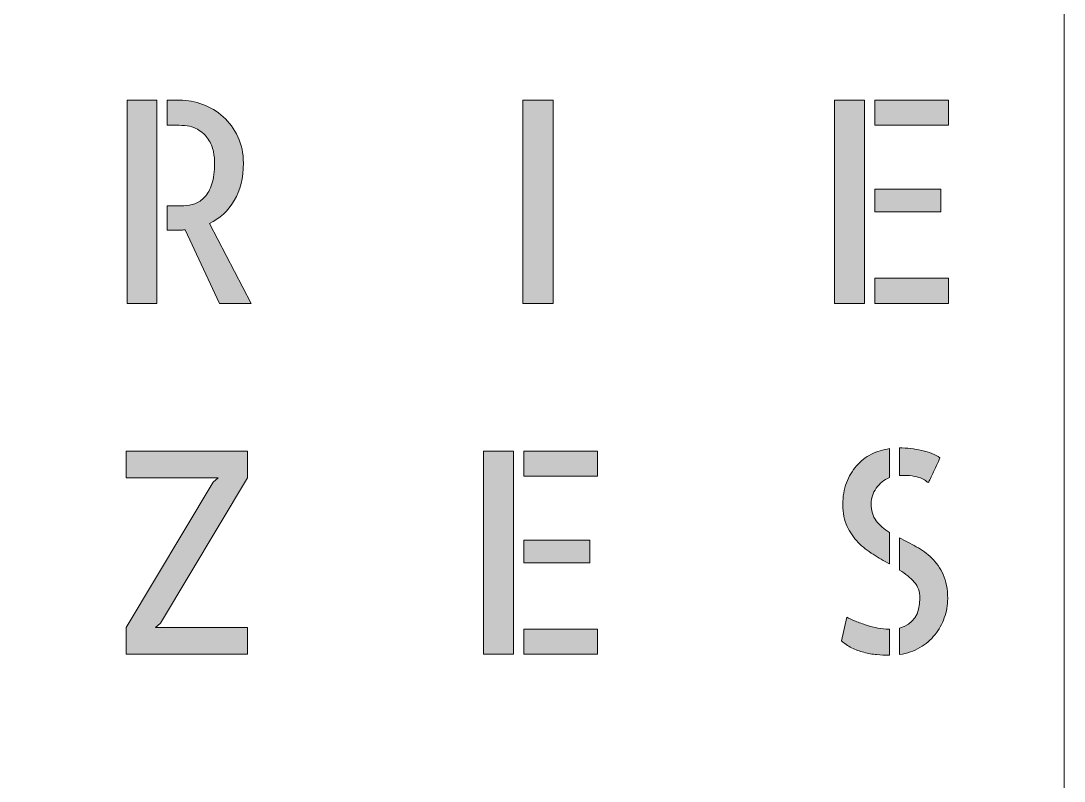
# Model space of a CAD drawing. Header units: millimetres. Extents: x -2 to 181, y -158 to 8.
# Drawn here: x 131.62 to 181.16, y -111.11 to -75 of the extents above; entities that cross this region are included whole.
import ezdxf

# ---------------------------------------------------------------- set-up
doc = ezdxf.new("R2010")
doc.units = ezdxf.units.MM
doc.header["$MEASUREMENT"] = 0
doc.layers.add('Laag 1', color=7, linetype='Continuous', lineweight=0)
doc.layers.add('Laag 2', color=7, linetype='Continuous', lineweight=0)

# ---------------------------------------------------------------- blocks, each defined once
blk = doc.blocks.new('Block_53')
at = {"layer": 'Laag 1', "true_color": 0x1d1d1b, "transparency": 33554687}
h = blk.add_hatch(color=250, dxfattribs=at)
h.dxf.hatch_style = 2
edge = h.paths.add_edge_path()
edge.add_spline(control_points=[(142.556, -88.419), (142.556, -88.419), (141.06, -88.419), (141.06, -88.419), (141.06, -88.419), (139.424, -84.923), (139.424, -84.923), (139.4, -84.923), (139.375, -84.925), (139.348, -84.93), (139.32, -84.934), (139.279, -84.936), (139.224, -84.936), (139.169, -84.936), (139.088, -84.936), (138.982, -84.936), (138.877, -84.936), (138.737, -84.936), (138.564, -84.936), (138.564, -84.936), (138.564, -83.784), (138.564, -83.784), (138.564, -83.784), (139.365, -83.784), (139.365, -83.784), (139.538, -83.784), (139.71, -83.752), (139.883, -83.686), (140.056, -83.621), (140.213, -83.514), (140.354, -83.365), (140.495, -83.217), (140.609, -83.01), (140.696, -82.744), (140.782, -82.477), (140.825, -82.148), (140.825, -81.755), (140.825, -81.598), (140.806, -81.417), (140.766, -81.212), (140.727, -81.007), (140.646, -80.811), (140.525, -80.623), (140.403, -80.435), (140.232, -80.278), (140.013, -80.152), (139.793, -80.025), (139.502, -79.962), (139.142, -79.962), (139.142, -79.962), (138.564, -79.962), (138.564, -79.962), (138.564, -79.962), (138.564, -78.77), (138.564, -78.77), (138.564, -78.77), (139.165, -78.77), (139.165, -78.77), (139.534, -78.77), (139.899, -78.836), (140.26, -78.967), (140.621, -79.098), (140.945, -79.294), (141.231, -79.556), (141.518, -79.818), (141.749, -80.134), (141.926, -80.505), (142.103, -80.876), (142.191, -81.293), (142.191, -81.755), (142.191, -82.454), (142.046, -83.047), (141.755, -83.536), (141.465, -84.025), (141.073, -84.387), (140.578, -84.622), (140.578, -84.622), (142.556, -88.419), (142.556, -88.419)], knot_values=[0, 0, 0, 0, 1, 1, 1, 2, 2, 2, 3, 3, 3, 4, 4, 4, 5, 5, 5, 6, 6, 6, 7, 7, 7, 8, 8, 8, 9, 9, 9, 10, 10, 10, 11, 11, 11, 12, 12, 12, 13, 13, 13, 14, 14, 14, 15, 15, 15, 16, 16, 16, 17, 17, 17, 18, 18, 18, 19, 19, 19, 20, 20, 20, 21, 21, 21, 22, 22, 22, 23, 23, 23, 24, 24, 24, 25, 25, 25, 26, 26, 26, 26], degree=3, periodic=0)
edge = h.paths.add_edge_path()
edge.add_spline(control_points=[(136.669, -78.77), (136.669, -78.77), (138.082, -78.77), (138.082, -78.77), (138.082, -78.77), (138.082, -88.419), (138.082, -88.419), (138.082, -88.419), (136.669, -88.419), (136.669, -88.419), (136.669, -88.419), (136.669, -78.77), (136.669, -78.77)], knot_values=[0, 0, 0, 0, 1, 1, 1, 2, 2, 2, 3, 3, 3, 4, 4, 4, 4], degree=3, periodic=0)
at = {"layer": 'Laag 1'}
for points, knots in [([(136.669, -78.77), (136.669, -78.77), (138.082, -78.77), (138.082, -78.77), (138.082, -78.77), (138.082, -88.419), (138.082, -88.419), (138.082, -88.419), (136.669, -88.419), (136.669, -88.419), (136.669, -88.419), (136.669, -78.77), (136.669, -78.77)], [0, 0, 0, 0, 1, 1, 1, 2, 2, 2, 3, 3, 3, 4, 4, 4, 4]), ([(142.556, -88.419), (142.556, -88.419), (141.06, -88.419), (141.06, -88.419), (141.06, -88.419), (139.424, -84.923), (139.424, -84.923), (139.4, -84.923), (139.375, -84.925), (139.348, -84.93), (139.32, -84.934), (139.279, -84.936), (139.224, -84.936), (139.169, -84.936), (139.088, -84.936), (138.982, -84.936), (138.877, -84.936), (138.737, -84.936), (138.564, -84.936), (138.564, -84.936), (138.564, -83.784), (138.564, -83.784), (138.564, -83.784), (139.365, -83.784), (139.365, -83.784), (139.538, -83.784), (139.71, -83.752), (139.883, -83.686), (140.056, -83.621), (140.213, -83.514), (140.354, -83.365), (140.495, -83.217), (140.609, -83.01), (140.696, -82.744), (140.782, -82.477), (140.825, -82.148), (140.825, -81.755), (140.825, -81.598), (140.806, -81.417), (140.766, -81.212), (140.727, -81.007), (140.646, -80.811), (140.525, -80.623), (140.403, -80.435), (140.232, -80.278), (140.013, -80.152), (139.793, -80.025), (139.502, -79.962), (139.142, -79.962), (139.142, -79.962), (138.564, -79.962), (138.564, -79.962), (138.564, -79.962), (138.564, -78.77), (138.564, -78.77), (138.564, -78.77), (139.165, -78.77), (139.165, -78.77), (139.534, -78.77), (139.899, -78.836), (140.26, -78.967), (140.621, -79.098), (140.945, -79.294), (141.231, -79.556), (141.518, -79.818), (141.749, -80.134), (141.926, -80.505), (142.103, -80.876), (142.191, -81.293), (142.191, -81.755), (142.191, -82.454), (142.046, -83.047), (141.755, -83.536), (141.465, -84.025), (141.073, -84.387), (140.578, -84.622), (140.578, -84.622), (142.556, -88.419), (142.556, -88.419)], [0, 0, 0, 0, 1, 1, 1, 2, 2, 2, 3, 3, 3, 4, 4, 4, 5, 5, 5, 6, 6, 6, 7, 7, 7, 8, 8, 8, 9, 9, 9, 10, 10, 10, 11, 11, 11, 12, 12, 12, 13, 13, 13, 14, 14, 14, 15, 15, 15, 16, 16, 16, 17, 17, 17, 18, 18, 18, 19, 19, 19, 20, 20, 20, 21, 21, 21, 22, 22, 22, 23, 23, 23, 24, 24, 24, 25, 25, 25, 26, 26, 26, 26])]:
    blk.add_open_spline(points, degree=3, knots=knots, dxfattribs=at)
blk = doc.blocks.new('Block_62')
at = {"layer": 'Laag 1', "true_color": 0x1d1d1b, "transparency": 33554687}
h = blk.add_hatch(color=250, dxfattribs=at)
h.dxf.hatch_style = 2
edge = h.paths.add_edge_path()
edge.add_spline(control_points=[(142.385, -95.437), (142.385, -95.437), (142.385, -96.707), (142.385, -96.707), (142.385, -96.707), (138.252, -103.606), (138.252, -103.606), (138.252, -103.606), (138.017, -103.815), (138.017, -103.815), (138.017, -103.815), (142.385, -103.815), (142.385, -103.815), (142.385, -103.815), (142.385, -105.085), (142.385, -105.085), (142.385, -105.085), (136.616, -105.085), (136.616, -105.085), (136.616, -105.085), (136.616, -103.815), (136.616, -103.815), (136.616, -103.815), (140.749, -96.916), (140.749, -96.916), (140.749, -96.916), (140.996, -96.707), (140.996, -96.707), (140.996, -96.707), (136.616, -96.707), (136.616, -96.707), (136.616, -96.707), (136.616, -95.437), (136.616, -95.437), (136.616, -95.437), (142.385, -95.437), (142.385, -95.437)], knot_values=[0, 0, 0, 0, 1, 1, 1, 2, 2, 2, 3, 3, 3, 4, 4, 4, 5, 5, 5, 6, 6, 6, 7, 7, 7, 8, 8, 8, 9, 9, 9, 10, 10, 10, 11, 11, 11, 12, 12, 12, 12], degree=3, periodic=0)
at = {"layer": 'Laag 1'}
blk.add_open_spline([(142.385, -95.437), (142.385, -95.437), (142.385, -96.707), (142.385, -96.707), (142.385, -96.707), (138.252, -103.606), (138.252, -103.606), (138.252, -103.606), (138.017, -103.815), (138.017, -103.815), (138.017, -103.815), (142.385, -103.815), (142.385, -103.815), (142.385, -103.815), (142.385, -105.085), (142.385, -105.085), (142.385, -105.085), (136.616, -105.085), (136.616, -105.085), (136.616, -105.085), (136.616, -103.815), (136.616, -103.815), (136.616, -103.815), (140.749, -96.916), (140.749, -96.916), (140.749, -96.916), (140.996, -96.707), (140.996, -96.707), (140.996, -96.707), (136.616, -96.707), (136.616, -96.707), (136.616, -96.707), (136.616, -95.437), (136.616, -95.437), (136.616, -95.437), (142.385, -95.437), (142.385, -95.437)], degree=3, knots=[0, 0, 0, 0, 1, 1, 1, 2, 2, 2, 3, 3, 3, 4, 4, 4, 5, 5, 5, 6, 6, 6, 7, 7, 7, 8, 8, 8, 9, 9, 9, 10, 10, 10, 11, 11, 11, 12, 12, 12, 12], dxfattribs=at)
blk = doc.blocks.new('Block_82')
at = {"layer": 'Laag 1', "true_color": 0x1d1d1b, "transparency": 33554687}
h = blk.add_hatch(color=250, dxfattribs=at)
h.dxf.hatch_style = 2
edge = h.paths.add_edge_path()
edge.add_spline(control_points=[(156.892, -88.419), (156.892, -88.419), (155.455, -88.419), (155.455, -88.419), (155.455, -88.419), (155.455, -78.77), (155.455, -78.77), (155.455, -78.77), (156.892, -78.77), (156.892, -78.77), (156.892, -78.77), (156.892, -88.419), (156.892, -88.419)], knot_values=[0, 0, 0, 0, 1, 1, 1, 2, 2, 2, 3, 3, 3, 4, 4, 4, 4], degree=3, periodic=0)
at = {"layer": 'Laag 1'}
blk.add_open_spline([(156.892, -88.419), (156.892, -88.419), (155.455, -88.419), (155.455, -88.419), (155.455, -88.419), (155.455, -78.77), (155.455, -78.77), (155.455, -78.77), (156.892, -78.77), (156.892, -78.77), (156.892, -78.77), (156.892, -88.419), (156.892, -88.419)], degree=3, knots=[0, 0, 0, 0, 1, 1, 1, 2, 2, 2, 3, 3, 3, 4, 4, 4, 4], dxfattribs=at)
blk = doc.blocks.new('Block_83')
at = {"layer": 'Laag 1', "true_color": 0x1d1d1b, "transparency": 33554687}
h = blk.add_hatch(color=250, dxfattribs=at)
h.dxf.hatch_style = 2
edge = h.paths.add_edge_path()
edge.add_spline(control_points=[(172.169, -87.227), (172.169, -87.227), (175.678, -87.227), (175.678, -87.227), (175.678, -87.227), (175.678, -88.419), (175.678, -88.419), (175.678, -88.419), (172.169, -88.419), (172.169, -88.419), (172.169, -88.419), (172.169, -87.227), (172.169, -87.227)], knot_values=[0, 0, 0, 0, 1, 1, 1, 2, 2, 2, 3, 3, 3, 4, 4, 4, 4], degree=3, periodic=0)
edge = h.paths.add_edge_path()
edge.add_spline(control_points=[(175.313, -84.072), (175.313, -84.072), (172.169, -84.072), (172.169, -84.072), (172.169, -84.072), (172.169, -82.999), (172.169, -82.999), (172.169, -82.999), (175.313, -82.999), (175.313, -82.999), (175.313, -82.999), (175.313, -84.072), (175.313, -84.072)], knot_values=[0, 0, 0, 0, 1, 1, 1, 2, 2, 2, 3, 3, 3, 4, 4, 4, 4], degree=3, periodic=0)
edge = h.paths.add_edge_path()
edge.add_spline(control_points=[(175.678, -78.77), (175.678, -78.77), (175.678, -79.962), (175.678, -79.962), (175.678, -79.962), (172.169, -79.962), (172.169, -79.962), (172.169, -79.962), (172.169, -78.77), (172.169, -78.77), (172.169, -78.77), (175.678, -78.77), (175.678, -78.77)], knot_values=[0, 0, 0, 0, 1, 1, 1, 2, 2, 2, 3, 3, 3, 4, 4, 4, 4], degree=3, periodic=0)
edge = h.paths.add_edge_path()
edge.add_spline(control_points=[(170.25, -78.77), (170.25, -78.77), (171.686, -78.77), (171.686, -78.77), (171.686, -78.77), (171.686, -88.419), (171.686, -88.419), (171.686, -88.419), (170.25, -88.419), (170.25, -88.419), (170.25, -88.419), (170.25, -78.77), (170.25, -78.77)], knot_values=[0, 0, 0, 0, 1, 1, 1, 2, 2, 2, 3, 3, 3, 4, 4, 4, 4], degree=3, periodic=0)
at = {"layer": 'Laag 1'}
for points in [[(170.25, -78.77), (170.25, -78.77), (171.686, -78.77), (171.686, -78.77), (171.686, -78.77), (171.686, -88.419), (171.686, -88.419), (171.686, -88.419), (170.25, -88.419), (170.25, -88.419), (170.25, -88.419), (170.25, -78.77), (170.25, -78.77)], [(175.678, -78.77), (175.678, -78.77), (175.678, -79.962), (175.678, -79.962), (175.678, -79.962), (172.169, -79.962), (172.169, -79.962), (172.169, -79.962), (172.169, -78.77), (172.169, -78.77), (172.169, -78.77), (175.678, -78.77), (175.678, -78.77)], [(175.313, -84.072), (175.313, -84.072), (172.169, -84.072), (172.169, -84.072), (172.169, -84.072), (172.169, -82.999), (172.169, -82.999), (172.169, -82.999), (175.313, -82.999), (175.313, -82.999), (175.313, -82.999), (175.313, -84.072), (175.313, -84.072)], [(172.169, -87.227), (172.169, -87.227), (175.678, -87.227), (175.678, -87.227), (175.678, -87.227), (175.678, -88.419), (175.678, -88.419), (175.678, -88.419), (172.169, -88.419), (172.169, -88.419), (172.169, -88.419), (172.169, -87.227), (172.169, -87.227)]]:
    blk.add_open_spline(points, degree=3, knots=[0, 0, 0, 0, 1, 1, 1, 2, 2, 2, 3, 3, 3, 4, 4, 4, 4], dxfattribs=at)
blk = doc.blocks.new('Block_84')
at = {"layer": 'Laag 1', "true_color": 0x1d1d1b, "transparency": 33554687}
h = blk.add_hatch(color=250, dxfattribs=at)
h.dxf.hatch_style = 2
edge = h.paths.add_edge_path()
edge.add_spline(control_points=[(155.502, -103.894), (155.502, -103.894), (159.011, -103.894), (159.011, -103.894), (159.011, -103.894), (159.011, -105.085), (159.011, -105.085), (159.011, -105.085), (155.502, -105.085), (155.502, -105.085), (155.502, -105.085), (155.502, -103.894), (155.502, -103.894)], knot_values=[0, 0, 0, 0, 1, 1, 1, 2, 2, 2, 3, 3, 3, 4, 4, 4, 4], degree=3, periodic=0)
edge = h.paths.add_edge_path()
edge.add_spline(control_points=[(158.646, -100.739), (158.646, -100.739), (155.502, -100.739), (155.502, -100.739), (155.502, -100.739), (155.502, -99.665), (155.502, -99.665), (155.502, -99.665), (158.646, -99.665), (158.646, -99.665), (158.646, -99.665), (158.646, -100.739), (158.646, -100.739)], knot_values=[0, 0, 0, 0, 1, 1, 1, 2, 2, 2, 3, 3, 3, 4, 4, 4, 4], degree=3, periodic=0)
edge = h.paths.add_edge_path()
edge.add_spline(control_points=[(159.011, -95.437), (159.011, -95.437), (159.011, -96.628), (159.011, -96.628), (159.011, -96.628), (155.502, -96.628), (155.502, -96.628), (155.502, -96.628), (155.502, -95.437), (155.502, -95.437), (155.502, -95.437), (159.011, -95.437), (159.011, -95.437)], knot_values=[0, 0, 0, 0, 1, 1, 1, 2, 2, 2, 3, 3, 3, 4, 4, 4, 4], degree=3, periodic=0)
edge = h.paths.add_edge_path()
edge.add_spline(control_points=[(153.583, -95.437), (153.583, -95.437), (155.02, -95.437), (155.02, -95.437), (155.02, -95.437), (155.02, -105.085), (155.02, -105.085), (155.02, -105.085), (153.583, -105.085), (153.583, -105.085), (153.583, -105.085), (153.583, -95.437), (153.583, -95.437)], knot_values=[0, 0, 0, 0, 1, 1, 1, 2, 2, 2, 3, 3, 3, 4, 4, 4, 4], degree=3, periodic=0)
at = {"layer": 'Laag 1'}
for points in [[(153.583, -95.437), (153.583, -95.437), (155.02, -95.437), (155.02, -95.437), (155.02, -95.437), (155.02, -105.085), (155.02, -105.085), (155.02, -105.085), (153.583, -105.085), (153.583, -105.085), (153.583, -105.085), (153.583, -95.437), (153.583, -95.437)], [(159.011, -95.437), (159.011, -95.437), (159.011, -96.628), (159.011, -96.628), (159.011, -96.628), (155.502, -96.628), (155.502, -96.628), (155.502, -96.628), (155.502, -95.437), (155.502, -95.437), (155.502, -95.437), (159.011, -95.437), (159.011, -95.437)], [(158.646, -100.739), (158.646, -100.739), (155.502, -100.739), (155.502, -100.739), (155.502, -100.739), (155.502, -99.665), (155.502, -99.665), (155.502, -99.665), (158.646, -99.665), (158.646, -99.665), (158.646, -99.665), (158.646, -100.739), (158.646, -100.739)], [(155.502, -103.894), (155.502, -103.894), (159.011, -103.894), (159.011, -103.894), (159.011, -103.894), (159.011, -105.085), (159.011, -105.085), (159.011, -105.085), (155.502, -105.085), (155.502, -105.085), (155.502, -105.085), (155.502, -103.894), (155.502, -103.894)]]:
    blk.add_open_spline(points, degree=3, knots=[0, 0, 0, 0, 1, 1, 1, 2, 2, 2, 3, 3, 3, 4, 4, 4, 4], dxfattribs=at)
blk = doc.blocks.new('Block_85')
at = {"layer": 'Laag 1', "true_color": 0x1d1d1b, "transparency": 33554687}
h = blk.add_hatch(color=250, dxfattribs=at)
h.dxf.hatch_style = 2
edge = h.paths.add_edge_path()
edge.add_spline(control_points=[(173.347, -99.561), (173.606, -99.691), (173.871, -99.831), (174.141, -99.979), (174.412, -100.128), (174.657, -100.309), (174.877, -100.523), (175.097, -100.737), (175.278, -100.996), (175.419, -101.302), (175.56, -101.607), (175.631, -101.987), (175.631, -102.441), (175.631, -102.755), (175.578, -103.06), (175.472, -103.357), (175.366, -103.654), (175.217, -103.922), (175.024, -104.162), (174.832, -104.402), (174.595, -104.605), (174.312, -104.771), (174.029, -104.937), (173.707, -105.046), (173.347, -105.098), (173.347, -105.098), (173.347, -103.841), (173.347, -103.841), (173.99, -103.667), (174.312, -103.191), (174.312, -102.414), (174.312, -102.109), (174.222, -101.856), (174.041, -101.655), (173.861, -101.455), (173.629, -101.267), (173.347, -101.092), (173.347, -101.092), (173.347, -99.561), (173.347, -99.561)], knot_values=[0, 0, 0, 0, 1, 1, 1, 2, 2, 2, 3, 3, 3, 4, 4, 4, 5, 5, 5, 6, 6, 6, 7, 7, 7, 8, 8, 8, 9, 9, 9, 10, 10, 10, 11, 11, 11, 12, 12, 12, 13, 13, 13, 13], degree=3, periodic=0)
edge = h.paths.add_edge_path()
edge.add_spline(control_points=[(174.712, -96.929), (174.673, -96.912), (174.626, -96.881), (174.571, -96.837), (174.516, -96.794), (174.437, -96.752), (174.336, -96.713), (174.233, -96.674), (174.104, -96.641), (173.947, -96.615), (173.79, -96.589), (173.59, -96.585), (173.347, -96.602), (173.347, -96.602), (173.347, -95.28), (173.347, -95.28), (173.692, -95.289), (174.043, -95.33), (174.4, -95.404), (174.757, -95.478), (175.046, -95.594), (175.266, -95.751), (175.219, -95.865), (175.163, -95.989), (175.101, -96.124), (175.038, -96.259), (174.979, -96.386), (174.924, -96.504), (174.869, -96.621), (174.822, -96.72), (174.783, -96.798), (174.744, -96.877), (174.72, -96.921), (174.712, -96.929)], knot_values=[0, 0, 0, 0, 1, 1, 1, 2, 2, 2, 3, 3, 3, 4, 4, 4, 5, 5, 5, 6, 6, 6, 7, 7, 7, 8, 8, 8, 9, 9, 9, 10, 10, 10, 11, 11, 11, 11], degree=3, periodic=0)
edge = h.paths.add_edge_path()
edge.add_spline(control_points=[(170.65, -97.976), (170.65, -97.593), (170.709, -97.248), (170.827, -96.942), (170.944, -96.637), (171.103, -96.369), (171.304, -96.137), (171.504, -95.906), (171.739, -95.723), (172.01, -95.587), (172.281, -95.452), (172.565, -95.363), (172.864, -95.319), (172.864, -95.319), (172.864, -96.693), (172.864, -96.693), (172.612, -96.79), (172.404, -96.958), (172.24, -97.198), (172.075, -97.438), (171.992, -97.68), (171.992, -97.924), (171.992, -98.264), (172.075, -98.539), (172.24, -98.749), (172.404, -98.958), (172.612, -99.142), (172.864, -99.299), (172.864, -99.299), (172.864, -100.791), (172.864, -100.791), (172.605, -100.652), (172.346, -100.501), (172.087, -100.339), (171.828, -100.178), (171.592, -99.988), (171.38, -99.77), (171.168, -99.552), (170.994, -99.299), (170.856, -99.011), (170.719, -98.723), (170.65, -98.378), (170.65, -97.976)], knot_values=[0, 0, 0, 0, 1, 1, 1, 2, 2, 2, 3, 3, 3, 4, 4, 4, 5, 5, 5, 6, 6, 6, 7, 7, 7, 8, 8, 8, 9, 9, 9, 10, 10, 10, 11, 11, 11, 12, 12, 12, 13, 13, 13, 14, 14, 14, 14], degree=3, periodic=0)
edge = h.paths.add_edge_path()
edge.add_spline(control_points=[(170.838, -103.318), (170.948, -103.388), (171.088, -103.455), (171.256, -103.521), (171.425, -103.586), (171.6, -103.647), (171.78, -103.704), (171.961, -103.761), (172.141, -103.807), (172.322, -103.841), (172.502, -103.877), (172.671, -103.894), (172.828, -103.894), (172.828, -103.894), (172.864, -103.894), (172.864, -103.894), (172.864, -103.894), (172.864, -105.137), (172.864, -105.137), (172.864, -105.137), (172.84, -105.137), (172.84, -105.137), (172.652, -105.137), (172.457, -105.126), (172.257, -105.105), (172.057, -105.083), (171.855, -105.046), (171.651, -104.993), (171.447, -104.941), (171.252, -104.869), (171.068, -104.777), (170.884, -104.686), (170.724, -104.574), (170.591, -104.444), (170.591, -104.444), (170.838, -103.318), (170.838, -103.318)], knot_values=[0, 0, 0, 0, 1, 1, 1, 2, 2, 2, 3, 3, 3, 4, 4, 4, 5, 5, 5, 6, 6, 6, 7, 7, 7, 8, 8, 8, 9, 9, 9, 10, 10, 10, 11, 11, 11, 12, 12, 12, 12], degree=3, periodic=0)
at = {"layer": 'Laag 1'}
for points, knots in [([(170.65, -97.976), (170.65, -97.593), (170.709, -97.248), (170.827, -96.942), (170.944, -96.637), (171.103, -96.369), (171.304, -96.137), (171.504, -95.906), (171.739, -95.723), (172.01, -95.587), (172.281, -95.452), (172.565, -95.363), (172.864, -95.319), (172.864, -95.319), (172.864, -96.693), (172.864, -96.693), (172.612, -96.79), (172.404, -96.958), (172.24, -97.198), (172.075, -97.438), (171.992, -97.68), (171.992, -97.924), (171.992, -98.264), (172.075, -98.539), (172.24, -98.749), (172.404, -98.958), (172.612, -99.142), (172.864, -99.299), (172.864, -99.299), (172.864, -100.791), (172.864, -100.791), (172.605, -100.652), (172.346, -100.501), (172.087, -100.339), (171.828, -100.178), (171.592, -99.988), (171.38, -99.77), (171.168, -99.552), (170.994, -99.299), (170.856, -99.011), (170.719, -98.723), (170.65, -98.378), (170.65, -97.976)], [0, 0, 0, 0, 1, 1, 1, 2, 2, 2, 3, 3, 3, 4, 4, 4, 5, 5, 5, 6, 6, 6, 7, 7, 7, 8, 8, 8, 9, 9, 9, 10, 10, 10, 11, 11, 11, 12, 12, 12, 13, 13, 13, 14, 14, 14, 14]), ([(174.712, -96.929), (174.673, -96.912), (174.626, -96.881), (174.571, -96.837), (174.516, -96.794), (174.437, -96.752), (174.336, -96.713), (174.233, -96.674), (174.104, -96.641), (173.947, -96.615), (173.79, -96.589), (173.59, -96.585), (173.347, -96.602), (173.347, -96.602), (173.347, -95.28), (173.347, -95.28), (173.692, -95.289), (174.043, -95.33), (174.4, -95.404), (174.757, -95.478), (175.046, -95.594), (175.266, -95.751), (175.219, -95.865), (175.163, -95.989), (175.101, -96.124), (175.038, -96.259), (174.979, -96.386), (174.924, -96.504), (174.869, -96.621), (174.822, -96.72), (174.783, -96.798), (174.744, -96.877), (174.72, -96.921), (174.712, -96.929)], [0, 0, 0, 0, 1, 1, 1, 2, 2, 2, 3, 3, 3, 4, 4, 4, 5, 5, 5, 6, 6, 6, 7, 7, 7, 8, 8, 8, 9, 9, 9, 10, 10, 10, 11, 11, 11, 11]), ([(173.347, -99.561), (173.606, -99.691), (173.871, -99.831), (174.141, -99.979), (174.412, -100.128), (174.657, -100.309), (174.877, -100.523), (175.097, -100.737), (175.278, -100.996), (175.419, -101.302), (175.56, -101.607), (175.631, -101.987), (175.631, -102.441), (175.631, -102.755), (175.578, -103.06), (175.472, -103.357), (175.366, -103.654), (175.217, -103.922), (175.024, -104.162), (174.832, -104.402), (174.595, -104.605), (174.312, -104.771), (174.029, -104.937), (173.707, -105.046), (173.347, -105.098), (173.347, -105.098), (173.347, -103.841), (173.347, -103.841), (173.99, -103.667), (174.312, -103.191), (174.312, -102.414), (174.312, -102.109), (174.222, -101.856), (174.041, -101.655), (173.861, -101.455), (173.629, -101.267), (173.347, -101.092), (173.347, -101.092), (173.347, -99.561), (173.347, -99.561)], [0, 0, 0, 0, 1, 1, 1, 2, 2, 2, 3, 3, 3, 4, 4, 4, 5, 5, 5, 6, 6, 6, 7, 7, 7, 8, 8, 8, 9, 9, 9, 10, 10, 10, 11, 11, 11, 12, 12, 12, 13, 13, 13, 13]), ([(170.838, -103.318), (170.948, -103.388), (171.088, -103.455), (171.256, -103.521), (171.425, -103.586), (171.6, -103.647), (171.78, -103.704), (171.961, -103.761), (172.141, -103.807), (172.322, -103.841), (172.502, -103.877), (172.671, -103.894), (172.828, -103.894), (172.828, -103.894), (172.864, -103.894), (172.864, -103.894), (172.864, -103.894), (172.864, -105.137), (172.864, -105.137), (172.864, -105.137), (172.84, -105.137), (172.84, -105.137), (172.652, -105.137), (172.457, -105.126), (172.257, -105.105), (172.057, -105.083), (171.855, -105.046), (171.651, -104.993), (171.447, -104.941), (171.252, -104.869), (171.068, -104.777), (170.884, -104.686), (170.724, -104.574), (170.591, -104.444), (170.591, -104.444), (170.838, -103.318), (170.838, -103.318)], [0, 0, 0, 0, 1, 1, 1, 2, 2, 2, 3, 3, 3, 4, 4, 4, 5, 5, 5, 6, 6, 6, 7, 7, 7, 8, 8, 8, 9, 9, 9, 10, 10, 10, 11, 11, 11, 12, 12, 12, 12])]:
    blk.add_open_spline(points, degree=3, knots=knots, dxfattribs=at)

msp = doc.modelspace()

# ---------------------------------------------------------------- linework, layer by layer
at = {"layer": 'Laag 2', "color": 250, "lineweight": 18, "true_color": 0x1d1d1b}
msp.add_lwpolyline([(181.161, -158.333), (-2.172, -158.333), (-2.172, 8.333), (181.161, 8.333)], close=True, dxfattribs=at)

# ---------------------------------------------------------------- block references
at = {"layer": 'Laag 1'}
for name in ['Block_53', 'Block_82', 'Block_83', 'Block_62', 'Block_84', 'Block_85']:
    msp.add_blockref(name, (0, 0), dxfattribs=at)

doc.saveas('drawing.dxf')
